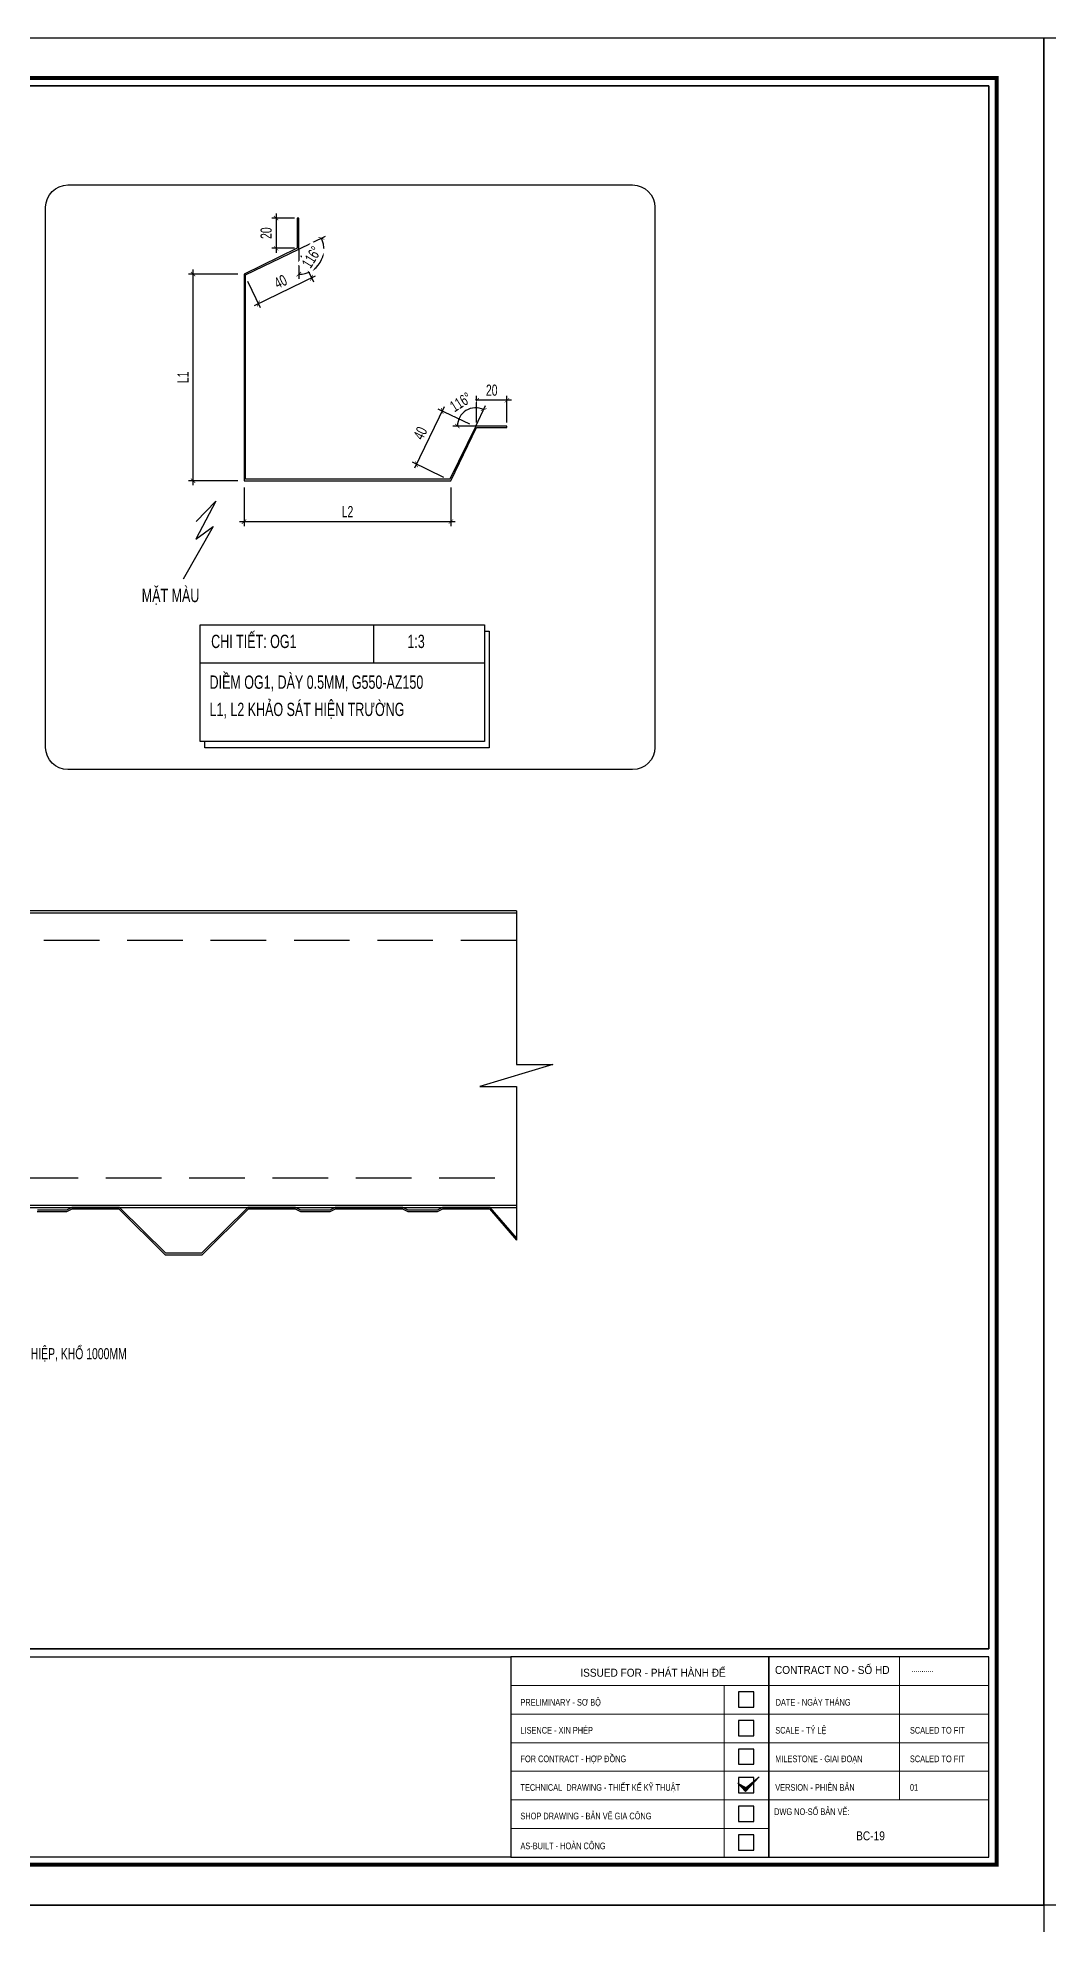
# Model space of a CAD drawing. Header units: inches. Extents: x 2 to 32666, y -5537 to 22.
# Drawn here: x 21767.5 to 21994.8, y -4128.8 to -3704.5 of the extents above; entities that cross this region are included whole.
import ezdxf
from ezdxf.enums import TextEntityAlignment as Align

# ---------------------------------------------------------------- set-up
doc = ezdxf.new("R2010")
doc.units = ezdxf.units.IN
doc.header["$MEASUREMENT"] = 0
doc.linetypes.add('HIDDEN', pattern=[0.375, 0.25, -0.125])
doc.layers.get('Defpoints').update_dxf_attribs({"lineweight": 9})
for name, color, linetype in [('2', 2, 'Continuous'), ('3', 3, 'Continuous'), ('4', 4, 'Continuous'), ('7', 7, 'Continuous'), ('9', 9, 'Continuous'), ('BAO KHUNG', 31, 'Continuous'), ('DIM', 8, 'Continuous'), ('Fast RSQ_A2 Frame$0$Khung ten', 4, 'Continuous'), ('flashing', 6, 'Continuous'), ('NET IN', 3, 'Continuous')]:
    doc.layers.add(name, color=color, linetype=linetype)
doc.layers.add('Cover text', color=7, linetype='Continuous', true_color=0x52370f)
for name, color, linetype, lineweight in [('DETAIL$0$S-Dim', 8, 'Continuous', 20), ('DETAIL$0$S-Hatch', 8, 'Continuous', 13), ('S-Hatch', 8, 'Continuous', 9)]:
    doc.layers.add(name, color=color, linetype=linetype, lineweight=lineweight)
doc.styles.add('ST1', font='vnshx.shx', dxfattribs={"width": 0.7})
doc.styles.add('ST1H', font='vnshxh.shx', dxfattribs={"width": 0.7})
doc.styles.get("Standard").update_dxf_attribs({"font": 'arial.ttf'})
doc.styles.add('STYLE2', font='VHAVAN.TTF')
doc.styles.add('TIEU DE', font='Vharialn.ttf')
doc.dimstyles.new('3', dxfattribs={"dimtxt": 2.5, "dimasz": 1, "dimexe": 1, "dimexo": 0, "dimgap": 1, "dimtad": 1, "dimdec": 0, "dimlfac": 3, "dimzin": 0, "dimdsep": 46, "dimtxsty": 'ST1', "dimblk": 'ARCHTICK', "dimcen": 1, "dimdle": 1, "dimclrd": 8, "dimclre": 8, "dimclrt": 3, "dimadec": 0, "dimazin": 0, "dimtfac": 1, "dimtdec": 0, "dimtix": 1, "dimtofl": 0, "dimtmove": 1, "dimatfit": 3, "dimldrblk": 'DOT', "dimfxl": 0.18, "dimtfill": 1, "dimtolj": 1, "dimtzin": 0, "dimlwd": -1, "dimlwe": -1, "dimarcsym": 2})

# ---------------------------------------------------------------- blocks, each defined once
blk = doc.blocks.new('DETAIL$0$MARK')
at = {"layer": 'DETAIL$0$S-Hatch', "linetype": 'Continuous'}
h = blk.add_hatch(dxfattribs=at)
h.set_pattern_fill('ANSI31', color=256, scale=50, style=0)
h.paths.add_polyline_path([(1667850, -1156933), (1667909, -1156997), (1668012, -1156885), (1667913, -1156967)])
at = {"layer": 'DETAIL$0$S-Dim', "linetype": 'Continuous'}
blk.add_lwpolyline([(1667850, -1156933), (1667909, -1156997), (1668012, -1156885), (1667913, -1156967), (1667850, -1156933)], dxfattribs=at)
blk = doc.blocks.new('kt kien truc 1')
at = {"layer": '2', "color": 157, "linetype": 'Continuous'}
blk.add_lwpolyline([(0, 420), (594, 420), (594, 0), (0, 0)], close=True, dxfattribs=at)
at = {"layer": '7', "color": 147, "linetype": 'Continuous'}
blk.add_lwpolyline([(12.33, 57.61), (581.67, 57.61), (581.67, 409.19), (12.33, 409.19)], close=True, dxfattribs=at)
at = {"layer": 'BAO KHUNG', "color": 167, "linetype": 'Continuous', "const_width": 0.871}
blk.add_lwpolyline([(10.59, 9.07), (583.41, 9.07), (583.41, 410.93), (10.59, 410.93)], close=True, dxfattribs=at)
at = {"layer": 'BAO KHUNG', "color": 7}
for points in [[(211.89, 55.81), (474.14, 55.81), (474.14, 10.81), (211.89, 10.81)], [(474.14, 10.81), (532.16, 10.81), (532.16, 55.81), (474.14, 55.81)], [(532.16, 10.81), (581.67, 10.81), (581.67, 55.81), (532.16, 55.81)]]:
    blk.add_lwpolyline(points, close=True, dxfattribs=at)
at = {"layer": 'Fast RSQ_A2 Frame$0$Khung ten', "color": 7, "ltscale": 1000}
for points in [[(525.34, 44.51), (528.78, 44.51), (528.78, 47.96), (525.34, 47.96)], [(525.34, 38.09), (528.78, 38.09), (528.78, 41.53), (525.34, 41.53)], [(525.34, 31.66), (528.78, 31.66), (528.78, 35.1), (525.34, 35.1)], [(525.34, 25.23), (528.78, 25.23), (528.78, 28.67), (525.34, 28.67)], [(525.34, 18.8), (528.78, 18.8), (528.78, 22.24), (525.34, 22.24)], [(525.34, 12.37), (528.78, 12.37), (528.78, 15.81), (525.34, 15.81)]]:
    blk.add_lwpolyline(points, close=True, dxfattribs=at)
at = {"layer": 'S-Hatch'}
for p, q in [((561.54, 55.81), (561.54, 23.67)), ((474.14, 49.38), (532.16, 49.38)), ((522.13, 10.81), (522.13, 49.38)), ((532.16, 49.38), (581.67, 49.38)), ((474.14, 42.95), (532.16, 42.95)), ((532.16, 42.95), (581.67, 42.95)), ((474.14, 36.52), (532.16, 36.52)), ((532.16, 36.52), (581.67, 36.52)), ((474.14, 30.1), (532.16, 30.1)), ((532.16, 30.1), (581.67, 30.1)), ((474.14, 23.67), (532.16, 23.67)), ((532.16, 23.67), (581.67, 23.67)), ((474.14, 17.24), (532.16, 17.24))]:
    blk.add_line(p, q, dxfattribs=at)
at = {"layer": 'DETAIL$0$S-Dim', "linetype": 'Continuous', "xscale": 0.02999999999301508, "yscale": 0.02999999999301508, "zscale": 0.02999999999301508}
blk.add_blockref('DETAIL$0$MARK', (-49510.32, 34735.43), dxfattribs=at)
at = {"layer": 'BAO KHUNG', "color": 7, "linetype": 'Continuous', "width": 0.9}
blk.add_text('ISSUED FOR - PHÁT HÀNH ĐỂ ', height=1.8, dxfattribs=at).set_placement((506.46, 51.36), align=Align.CENTER)
blk.add_text('CONTRACT NO - SỐ HD', height=1.8, dxfattribs=at).set_placement((533.57, 51.98))
at = {"layer": 'BAO KHUNG', "color": 109, "linetype": 'Continuous', "style": 'STYLE2', "width": 0.8}
blk.add_text('...........', height=1.5, dxfattribs=at).set_placement((564.21, 52.44))
at = {"layer": 'Cover text', "linetype": 'Continuous', "style": 'STYLE2', "width": 0.8}
for s, p in [('PRELIMINARY - S¥ Bé', (476.33, 44.85)), ('date - NGµY TH¸NG', (533.72, 44.85)), ('LISENCE - XIN PHÐP', (476.33, 38.57)), ('scale - tû lÖ', (533.63, 38.57)), ('scaled to fit', (563.92, 38.57)), ('FOR CONTRACT - HîP §åNG', (476.33, 32.14)), ('MILESTONE - GIAI §O¹N', (533.63, 32.14)), ('scaled to fit', (563.92, 32.14)), ('TECHNICAL  DRAWING - THIÕT KÕ Kü THUËT', (476.33, 25.71)), ('VERSION - PHI£N B¶N', (533.63, 25.71)), ('01', (563.92, 25.71)), ('SHOP DRAWING - B¶N VÏ GIA C¤NG', (476.33, 19.28)), ('%%u%%udwg no-sè b¶n vÏ:', (533.38, 20.26)), ('AS-BUILT - HOµN C¤NG', (476.33, 12.56))]:
    blk.add_text(s, height=1.5, dxfattribs=at).set_placement(p)
at = {"layer": 'Cover text', "ltscale": 0.5, "style": 'TIEU DE'}
for tag, p in [('TENBANVE', (45.93, 14.6)), ('STT', (555.05, 15.58))]:
    blk.add_attdef(tag, text='', height=2, dxfattribs=at).set_placement(p, align=Align.MIDDLE_CENTER)
blk = doc.blocks.new('_ArchTick')
at = {"color": 0, "linetype": 'ByBlock', "const_width": 0.15}
blk.add_lwpolyline([(-0.5, -0.5), (0.5, 0.5)], dxfattribs=at)
blk = doc.blocks.new('*D6275')
at = {"layer": 'Defpoints', "color": 0, "transparency": 16777216}
for p in [(21825.26, -3745.08), (21825.26, -3751.89)]:
    blk.add_point(p, dxfattribs=at)
at = {"layer": 'DIM', "color": 8, "linetype": 'Continuous', "transparency": 16777216}
for p, q in [((21825.26, -3745.08), (21820.16, -3745.08)), ((21821.16, -3744.08), (21821.16, -3752.89)), ((21825.26, -3751.89), (21820.16, -3751.89))]:
    blk.add_line(p, q, dxfattribs=at)
at = {"layer": 'DIM', "color": 8, "transparency": 16777216}
for p, rotation in [((21821.16, -3745.08), 89.99876943079099), ((21821.16, -3751.89), 269.998769430791)]:
    blk.add_blockref('_ArchTick', p, dxfattribs=dict(at, rotation=rotation))
at = {"layer": 'DIM', "color": 3, "transparency": 16777216, "insert": (21818.91, -3748.48), "char_height": 2.5, "attachment_point": 5, "rotation": 89.9988, "style": 'ST1', "bg_fill": 3, "box_fill_scale": 1.25, "bg_fill_color": 256, "bg_fill_true_color": 13158600, "bg_fill_transparency": 0}
blk.add_mtext('\\A1;20', dxfattribs=at)
at = {"layer": 'Defpoints', "color": 0, "transparency": 16777216}
blk.add_point((21821.16, -3751.89), dxfattribs=at)
blk = doc.blocks.new('_Dot')
at = {"color": 0, "linetype": 'ByBlock', "lineweight": -2}
blk.add_line((-0.5, 0), (-1, 0), dxfattribs=at)
at = {"color": 0, "linetype": 'ByBlock', "const_width": 0.5}
blk.add_lwpolyline([(-0.25, 0, 1), (0.25, 0, 1)], format="xyb", close=True, dxfattribs=at)
blk = doc.blocks.new('*D6276')
at = {"layer": 'Defpoints', "color": 0, "transparency": 16777216}
for p in [(21826.69, -3753.49), (21814.72, -3759.28), (21829.13, -3758.52)]:
    blk.add_point(p, dxfattribs=at)
at = {"layer": 'DIM', "color": 8, "linetype": 'Continuous', "transparency": 16777216}
for p, q in [((21826.69, -3753.49), (21829.56, -3759.42)), ((21814.72, -3759.28), (21817.59, -3765.21)), ((21816.26, -3764.75), (21830.03, -3758.09))]:
    blk.add_line(p, q, dxfattribs=at)
at = {"layer": 'DIM', "color": 8, "transparency": 16777216}
for p, rotation in [((21829.13, -3758.52), 25.81662681820537), ((21817.16, -3764.31), 205.8166268182054)]:
    blk.add_blockref('_ArchTick', p, dxfattribs=dict(at, rotation=rotation))
at = {"layer": 'DIM', "color": 3, "transparency": 16777216, "insert": (21822.16, -3759.39), "char_height": 2.5, "attachment_point": 5, "rotation": 25.8166, "style": 'ST1', "bg_fill": 3, "box_fill_scale": 1.25, "bg_fill_color": 256, "bg_fill_true_color": 13158600, "bg_fill_transparency": 0}
blk.add_mtext('\\A1;40', dxfattribs=at)
blk = doc.blocks.new('*D6277')
at = {"layer": 'Defpoints', "color": 0, "transparency": 16777216}
for p in [(21864.69, -3791.46), (21852.71, -3800.44), (21858.9, -3803.43)]:
    blk.add_point(p, dxfattribs=at)
at = {"layer": 'DIM', "color": 8, "linetype": 'Continuous', "transparency": 16777216}
for p, q in [((21858.94, -3787.56), (21852.28, -3801.34)), ((21864.69, -3791.46), (21857.6, -3788.03)), ((21858.9, -3803.43), (21851.81, -3800))]:
    blk.add_line(p, q, dxfattribs=at)
at = {"layer": 'DIM', "color": 8, "transparency": 16777216}
for p, rotation in [((21858.5, -3788.46), 64.18337318175783), ((21852.71, -3800.44), 244.1833731817579)]:
    blk.add_blockref('_ArchTick', p, dxfattribs=dict(at, rotation=rotation))
at = {"layer": 'DIM', "color": 3, "transparency": 16777216, "insert": (21853.58, -3793.47), "char_height": 2.5, "attachment_point": 5, "rotation": 64.1834, "style": 'ST1', "bg_fill": 3, "box_fill_scale": 1.25, "bg_fill_color": 256, "bg_fill_true_color": 13158600, "bg_fill_transparency": 0}
blk.add_mtext('\\A1;40', dxfattribs=at)
blk = doc.blocks.new('*D6278')
at = {"layer": 'Defpoints', "color": 0, "transparency": 16777216}
for p in [(21866.24, -3791.05), (21873.05, -3791.05)]:
    blk.add_point(p, dxfattribs=at)
at = {"layer": 'DIM', "color": 8, "linetype": 'Continuous', "transparency": 16777216}
for p, q in [((21874.05, -3786.06), (21865.24, -3786.06)), ((21866.24, -3791.05), (21866.24, -3785.06)), ((21873.05, -3791.05), (21873.05, -3785.06))]:
    blk.add_line(p, q, dxfattribs=at)
at = {"layer": 'DIM', "color": 8, "transparency": 16777216}
for p, rotation in [((21866.24, -3786.06), 180.0012305688149), ((21873.05, -3786.06), 0.001230568814927224)]:
    blk.add_blockref('_ArchTick', p, dxfattribs=dict(at, rotation=rotation))
at = {"layer": 'DIM', "color": 3, "transparency": 16777216, "insert": (21869.64, -3783.81), "char_height": 2.5, "attachment_point": 5, "rotation": 0.0012, "style": 'ST1', "bg_fill": 3, "box_fill_scale": 1.25, "bg_fill_color": 256, "bg_fill_true_color": 13158600, "bg_fill_transparency": 0}
blk.add_mtext('\\A1;20', dxfattribs=at)
at = {"layer": 'Defpoints', "color": 0, "transparency": 16777216}
blk.add_point((21866.24, -3786.06), dxfattribs=at)
blk = doc.blocks.new('*D6279')
at = {"layer": 'Defpoints', "color": 0, "transparency": 16777216}
for p in [(21826.25, -3745.08, 0), (21814.28, -3757.87, 0)]:
    blk.add_point(p, dxfattribs=at)
at = {"layer": 'DIM', "color": 8, "linetype": 'Continuous', "transparency": 16777216}
for q in [(21832.22, -3749.19), (21826.25, -3758.72)]:
    blk.add_line((21826.25, -3752.08), q, dxfattribs=at)
blk.add_arc((21826.25, -3752.08), 5.64, 269.9998, 25.8167, dxfattribs=at)
at = {"layer": 'DIM', "color": 8, "transparency": 16777216}
for p, rotation in [((21831.32, -3749.62), 115.8166695985093), ((21826.25, -3757.72), 179.9998231234111)]:
    blk.add_blockref('_ArchTick', p, dxfattribs=dict(at, rotation=rotation))
at = {"layer": 'DIM', "color": 3, "transparency": 16777216, "insert": (21829.12, -3753.88), "char_height": 2.5, "attachment_point": 5, "rotation": 57.9082, "style": 'ST1', "bg_fill": 3, "box_fill_scale": 1.25, "bg_fill_color": 256, "bg_fill_true_color": 13158600, "bg_fill_transparency": 0}
blk.add_mtext('\\A1;116°', dxfattribs=at)
at = {"layer": 'Defpoints', "color": 0, "transparency": 16777216}
for p in [(21826.25, -3752.08, 0), (21826.25, -3752.08, 0), (21829.77, -3756.48)]:
    blk.add_point(p, dxfattribs=at)
blk = doc.blocks.new('*D6280')
at = {"layer": 'Defpoints', "color": 0, "transparency": 16777216}
for p in [(21866.04, -3791.87, 0), (21866.04, -3791.87, 0), (21873.05, -3791.87, 0), (21860.25, -3803.84, 0)]:
    blk.add_point(p, dxfattribs=at)
at = {"layer": 'DIM', "color": 8, "linetype": 'Continuous', "transparency": 16777216}
for q in [(21868.27, -3787.26), (21860.92, -3791.87)]:
    blk.add_line((21866.04, -3791.87), q, dxfattribs=at)
blk.add_arc((21866.04, -3791.87), 4.12, 64.1833, 180.0002, dxfattribs=at)
at = {"layer": 'DIM', "color": 8, "transparency": 16777216}
for p, rotation in [((21867.84, -3788.16), 334.1833304014945), ((21861.92, -3791.87), 270.0001768767773)]:
    blk.add_blockref('_ArchTick', p, dxfattribs=dict(at, rotation=rotation))
at = {"layer": 'DIM', "color": 3, "transparency": 16777216, "insert": (21862.66, -3786.48), "char_height": 2.5, "attachment_point": 5, "rotation": 32.0918, "style": 'ST1', "bg_fill": 3, "box_fill_scale": 1.25, "bg_fill_color": 256, "bg_fill_true_color": 13158600, "bg_fill_transparency": 0}
blk.add_mtext('\\A1;116°', dxfattribs=at)
at = {"layer": 'Defpoints', "color": 0, "transparency": 16777216}
blk.add_point((21865.13, -3787.85), dxfattribs=at)
blk = doc.blocks.new('*D6281')
at = {"layer": 'Defpoints', "color": 0, "transparency": 16777216}
for p in [(21802.47, -3757.68), (21812.56, -3757.68), (21812.56, -3804.18)]:
    blk.add_point(p, dxfattribs=at)
at = {"layer": 'DIM', "color": 8, "linetype": 'Continuous', "transparency": 16777216}
for p, q in [((21812.56, -3757.68), (21801.47, -3757.68)), ((21802.47, -3805.18), (21802.47, -3756.68)), ((21812.56, -3804.18), (21801.47, -3804.18))]:
    blk.add_line(p, q, dxfattribs=at)
at = {"layer": 'DIM', "color": 8, "transparency": 16777216}
for p, rotation in [((21802.47, -3757.68), 90), ((21802.47, -3804.18), 270)]:
    blk.add_blockref('_ArchTick', p, dxfattribs=dict(at, rotation=rotation))
at = {"layer": 'DIM', "color": 3, "transparency": 16777216, "insert": (21800.22, -3780.93), "char_height": 2.5, "attachment_point": 5, "rotation": 90, "style": 'ST1', "bg_fill": 3, "box_fill_scale": 1.25, "bg_fill_color": 256, "bg_fill_true_color": 13158600, "bg_fill_transparency": 0}
blk.add_mtext('\\A1;L1', dxfattribs=at)
blk = doc.blocks.new('*D6282')
at = {"layer": 'Defpoints', "color": 0, "transparency": 16777216}
for p in [(21813.94, -3805.72), (21860.45, -3805.72), (21860.45, -3813.36)]:
    blk.add_point(p, dxfattribs=at)
at = {"layer": 'DIM', "color": 8, "linetype": 'Continuous', "transparency": 16777216}
for p, q in [((21813.94, -3805.72), (21813.94, -3814.36)), ((21860.45, -3805.72), (21860.45, -3814.36)), ((21812.94, -3813.36), (21861.45, -3813.36))]:
    blk.add_line(p, q, dxfattribs=at)
at = {"layer": 'DIM', "color": 8, "transparency": 16777216, "rotation": 180}
blk.add_blockref('_ArchTick', (21813.94, -3813.36), dxfattribs=at)
at = {"layer": 'DIM', "color": 8, "transparency": 16777216}
blk.add_blockref('_ArchTick', (21860.45, -3813.36), dxfattribs=at)
at = {"layer": 'DIM', "color": 3, "transparency": 16777216, "insert": (21837.2, -3811.11), "char_height": 2.5, "attachment_point": 5, "style": 'ST1', "bg_fill": 3, "box_fill_scale": 1.25, "bg_fill_color": 256, "bg_fill_true_color": 13158600, "bg_fill_transparency": 0}
blk.add_mtext('\\A1;L2', dxfattribs=at)

msp = doc.modelspace()

# ---------------------------------------------------------------- linework, layer by layer
at = {"color": 9}
msp.add_line((21843.0143, -3836.6066), (21843.0143, -3845.2312), dxfattribs=at)
at = {"color": 94, "elevation": 0}
for points in [[(21875.1791, -3900.9385), (21539.098, -3900.9385), (21539.098, -3967.6052), (21875.1791, -3967.6052)], [(21875.1791, -3901.4385), (21539.098, -3901.4385)], [(21539.098, -3967.1052), (21875.1791, -3967.1052)]]:
    msp.add_lwpolyline(points, dxfattribs=at)
at = {"color": 94, "linetype": 'HIDDEN', "ltscale": 50, "elevation": 0}
for points in [[(21875.1791, -3907.6052), (21539.098, -3907.6052)], [(21539.098, -3960.9385), (21875.1791, -3960.9385)]]:
    msp.add_lwpolyline(points, dxfattribs=at)
at = {"color": 3, "ltscale": 15, "elevation": 0}
for points in [[(21767.4099, -3968.5376), (21774.0661, -3968.5376), (21775.2741, -3967.9385), (21785.8089, -3967.9385), (21796.194, -3978.2556), (21804.5274, -3978.2556), (21814.9125, -3967.9385), (21825.4473, -3967.9385), (21826.6553, -3968.5376), (21833.3115, -3968.5376), (21834.5194, -3967.9385), (21849.5534, -3967.9385), (21850.7614, -3968.5376), (21857.4176, -3968.5376), (21858.6255, -3967.9385), (21869.1604, -3967.9385), (21875.1791, -3974.9661)], [(21875.1791, -3974.4537), (21869.3138, -3967.6052), (21858.5474, -3967.6052), (21857.3394, -3968.2042), (21850.8395, -3968.2042), (21849.6315, -3967.6052), (21834.4413, -3967.6052), (21833.2334, -3968.2042), (21826.7334, -3968.2042), (21825.5254, -3967.6052), (21814.775, -3967.6052), (21804.3899, -3977.9223), (21796.3315, -3977.9223), (21785.9463, -3967.6052), (21775.1959, -3967.6052), (21773.988, -3968.2042), (21767.488, -3968.2042)]]:
    msp.add_lwpolyline(points, dxfattribs=at)
at = {"layer": '4'}
msp.add_lwpolyline([(21803.1972, -3813.3466), (21807.5722, -3808.7915), (21803.0805, -3817.3075), (21806.9777, -3814.4688), (21800.2402, -3826.2856)], dxfattribs=at)
at = {"layer": '9'}
msp.add_lwpolyline([(21774.3121, -3737.6304), (21901.3111, -3737.6304, -0.41421356), (21906.3111, -3742.6304), (21906.3111, -3864.1332, -0.41421356), (21901.3111, -3869.1332), (21774.3121, -3869.1332, -0.41421356), (21769.3121, -3864.1332), (21769.3121, -3742.6304, -0.41421356)], format="xyb", close=True, dxfattribs=at)
at = {"layer": 'DIM'}
msp.add_lwpolyline([(21412.1005, -3715.3349), (21981.4384, -3715.3349), (21981.4384, -4066.9148), (21412.1005, -4066.9148)], close=True, dxfattribs=at)
at = {"layer": 'DIM', "elevation": 0}
msp.add_lwpolyline([(21875.1791, -3900.9385), (21875.1791, -3935.4847), (21883.4044, -3935.4847), (21866.9539, -3940.4199), (21875.1791, -3940.4199), (21875.1791, -3974.9661)], dxfattribs=at)
at = {"layer": 'flashing', "elevation": 0}
msp.add_lwpolyline([(21814.2781, -3803.8448), (21814.2781, -3757.8709), (21826.2501, -3752.0792), (21826.2501, -3745.076), (21825.9168, -3745.0759), (21825.9166, -3751.8858), (21813.9448, -3757.6775), (21813.9448, -3804.1782), (21860.4455, -3804.1782), (21866.2372, -3792.2063), (21873.047, -3792.2062), (21873.047, -3791.8728), (21866.0438, -3791.8729), (21860.252, -3803.8448)], close=True, dxfattribs=at)
at = {"layer": 'NET IN'}
for points in [[(21399.7695, -3704.5249), (21993.7695, -3704.5249), (21993.7695, -4124.5249), (21399.7695, -4124.5249)], [(21993.7695, -3704.5249), (22587.7695, -3704.5249), (22587.7695, -4124.5249), (21993.7695, -4124.5249)], [(21399.7695, -4124.5249), (21993.7695, -4124.5249), (21993.7695, -4544.5249), (21399.7695, -4544.5249)]]:
    msp.add_lwpolyline(points, close=True, dxfattribs=at)

# ---------------------------------------------------------------- block references
at = {"layer": '3'}
ref = msp.add_blockref('kt kien truc 1', (21399.7695, -4124.5249), dxfattribs=at)
ref.add_attrib('STT', 'bc-19', dxfattribs={"ltscale": 0.5, "height": 2, "style": 'TIEU DE'}).set_placement((21954.8177, -4108.9455), align=Align.MIDDLE_CENTER)
for p in [(21993.7695, -4124.5249), (21399.7695, -4544.5249)]:
    msp.add_blockref('kt kien truc 1', p, dxfattribs=at)

# ---------------------------------------------------------------- texts
at = {"layer": '3', "style": 'ST1H', "width": 0.7}
for s, height, p in [('diÒm og1, dµy 0.5mm, g550-az150', 3, (21806.1806, -3850.9645)), ('l1, l2 kh¶o s¸t hiÖn tr\xadêng', 3, (21806.1806, -3857.086)), ('t«n t\xadêng 5 sãng c«ng nghiÖp, khæ 1000mm', 2.5, (21730.1045, -4001.752))]:
    msp.add_text(s, height=height, dxfattribs=at).set_placement(p)

# ---------------------------------------------------------------- next in the draw order: texts
at = {"layer": '3', "char_height": 3, "attachment_point": 4, "style": 'ST1H', "bg_fill": 2}
for s, insert in [('\\A1;mÆt mµu', (21790.9375, -3830.2955)), ('\\A1;CHI TIÕT: og1', (21806.5417, -3840.321))]:
    msp.add_mtext(s, dxfattribs=dict(at, insert=insert))

# ---------------------------------------------------------------- next in the draw order: dimensions: what is measured, and where the dimension line sits
at = {"layer": 'DIM'}
for p1, p2, distance, picture, middle in [((21825.2641, -3745.0759), (21825.2639, -3751.8858), -4.1071, '*D6275', (21818.9068, -3748.4807)), ((21864.6934, -3791.4595), (21858.9017, -3803.4313), -6.8776, '*D6277', (21853.581, -3793.4704))]:
    dim = msp.add_aligned_dim(p1=p1, p2=p2, distance=distance, dimstyle='3', dxfattribs=at)
    dim.commit()
    dim.dimension.update_dxf_attribs({"geometry": picture, "text_midpoint": middle})

# ---------------------------------------------------------------- next in the draw order: linework, layer by layer
at = {"color": 9}
for points in [[(21804.0722, -3836.6066), (21868.0069, -3836.6066), (21868.0069, -3862.8194), (21804.0722, -3862.8194)], [(21804.0722, -3836.6066), (21868.0069, -3836.6066), (21868.0069, -3845.2312), (21804.0722, -3845.2312)]]:
    msp.add_lwpolyline(points, close=True, dxfattribs=at)
msp.add_lwpolyline([(21868.0069, -3838.0272), (21869.0295, -3838.0272), (21869.0295, -3864.24), (21805.0948, -3864.24), (21805.0948, -3862.8194)], dxfattribs=at)

# ---------------------------------------------------------------- next in the draw order: dimensions: what is measured, and where the dimension line sits
at = {"layer": 'DIM'}
for p1, p2, distance, picture, middle in [((21814.722, -3759.2841), (21826.6939, -3753.4924), -5.5882, '*D6276', (21822.1617, -3759.3932)), ((21873.047, -3791.0515), (21866.2372, -3791.0517), -4.9914, '*D6278', (21869.6419, -3783.8103))]:
    dim = msp.add_aligned_dim(p1=p1, p2=p2, distance=distance, dimstyle='3', dxfattribs=at)
    dim.commit()
    dim.dimension.update_dxf_attribs({"geometry": picture, "text_midpoint": middle})

# ---------------------------------------------------------------- next in the draw order: texts
at = {"layer": '3', "insert": (21850.6735, -3840.321), "char_height": 3, "attachment_point": 4, "style": 'ST1H', "bg_fill": 2}
msp.add_mtext('\\A1;1:3', dxfattribs=at)

# ---------------------------------------------------------------- next in the draw order: dimensions: what is measured, and where the dimension line sits
at = {"layer": 'DIM'}
for base, line1, line2, picture, middle in [((21829.7672, -3756.4841), ((21814.2781, -3757.8709, 0), (21826.2501, -3752.0792, 0)), ((21826.2501, -3752.0792, 0), (21826.2501, -3745.076, 0)), '*D6279', (21829.1193, -3753.8785)), ((21865.1318, -3787.8549), ((21873.047, -3791.8728, 0), (21866.0438, -3791.8729, 0)), ((21866.0438, -3791.8729, 0), (21860.252, -3803.8448, 0)), '*D6280', (21862.6595, -3786.4761))]:
    dim = msp.add_angular_dim_2l(base=base, line1=line1, line2=line2, dimstyle='3', dxfattribs=at)
    dim.commit()
    dim.dimension.update_dxf_attribs({"geometry": picture, "text_midpoint": middle})

# ---------------------------------------------------------------- next in the draw order: dimensions: what is measured, and where the dimension line sits
dim = msp.add_aligned_dim(p1=(21812.5563, -3804.1782), p2=(21812.5563, -3757.6775), distance=10.0825, text='L1', dimstyle='3', dxfattribs=at)
dim.commit()
dim.dimension.update_dxf_attribs({"geometry": '*D6281', "text_midpoint": (21800.2238, -3780.9278)})

# ---------------------------------------------------------------- next in the draw order: dimensions: what is measured, and where the dimension line sits
dim = msp.add_aligned_dim(p1=(21813.9448, -3805.7157), p2=(21860.4455, -3805.7157), distance=-7.6476, text='L2', dimstyle='3', dxfattribs=at)
dim.commit()
dim.dimension.update_dxf_attribs({"geometry": '*D6282', "text_midpoint": (21837.1951, -3811.1133)})

doc.saveas('drawing.dxf')
